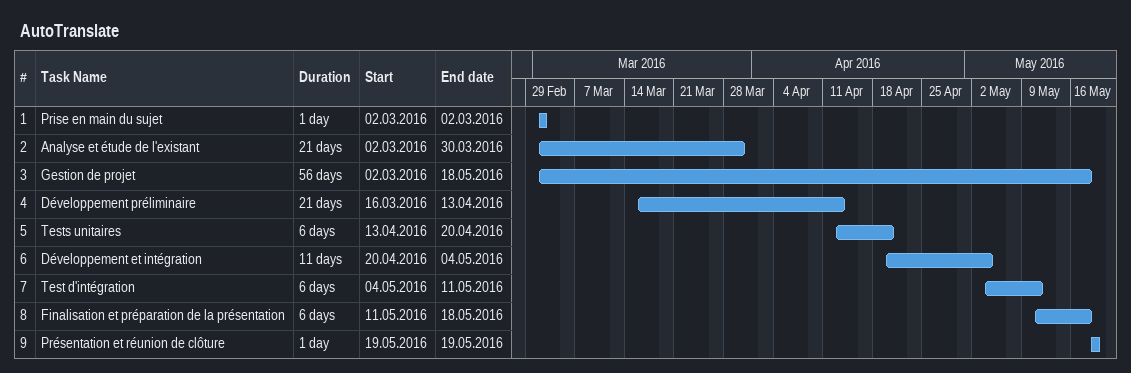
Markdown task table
AutoTranslate

| ID | Task | Duration | Start | Finish |
|---|---|---|---|---|
| 1 | Prise en main du sujet | 1d | 2016-03-02 | 2016-03-02 |
| 2 | Analyse et étude de l'existant | 21d | 2016-03-02 | 2016-03-30 |
| 3 | Gestion de projet | 56d | 2016-03-02 | 2016-05-18 |
| 4 | Développement préliminaire | 21d | 2016-03-16 | 2016-04-13 |
| 5 | Tests unitaires | 6d | 2016-04-13 | 2016-04-20 |
| 6 | Développement et intégration | 11d | 2016-04-20 | 2016-05-04 |
| 7 | Test d'intégration | 6d | 2016-05-04 | 2016-05-11 |
| 8 | Finalisation et préparation de la présentation | 6d | 2016-05-11 | 2016-05-18 |
| 9 | Présentation et réunion de clôture | 1d | 2016-05-19 | 2016-05-19 |
